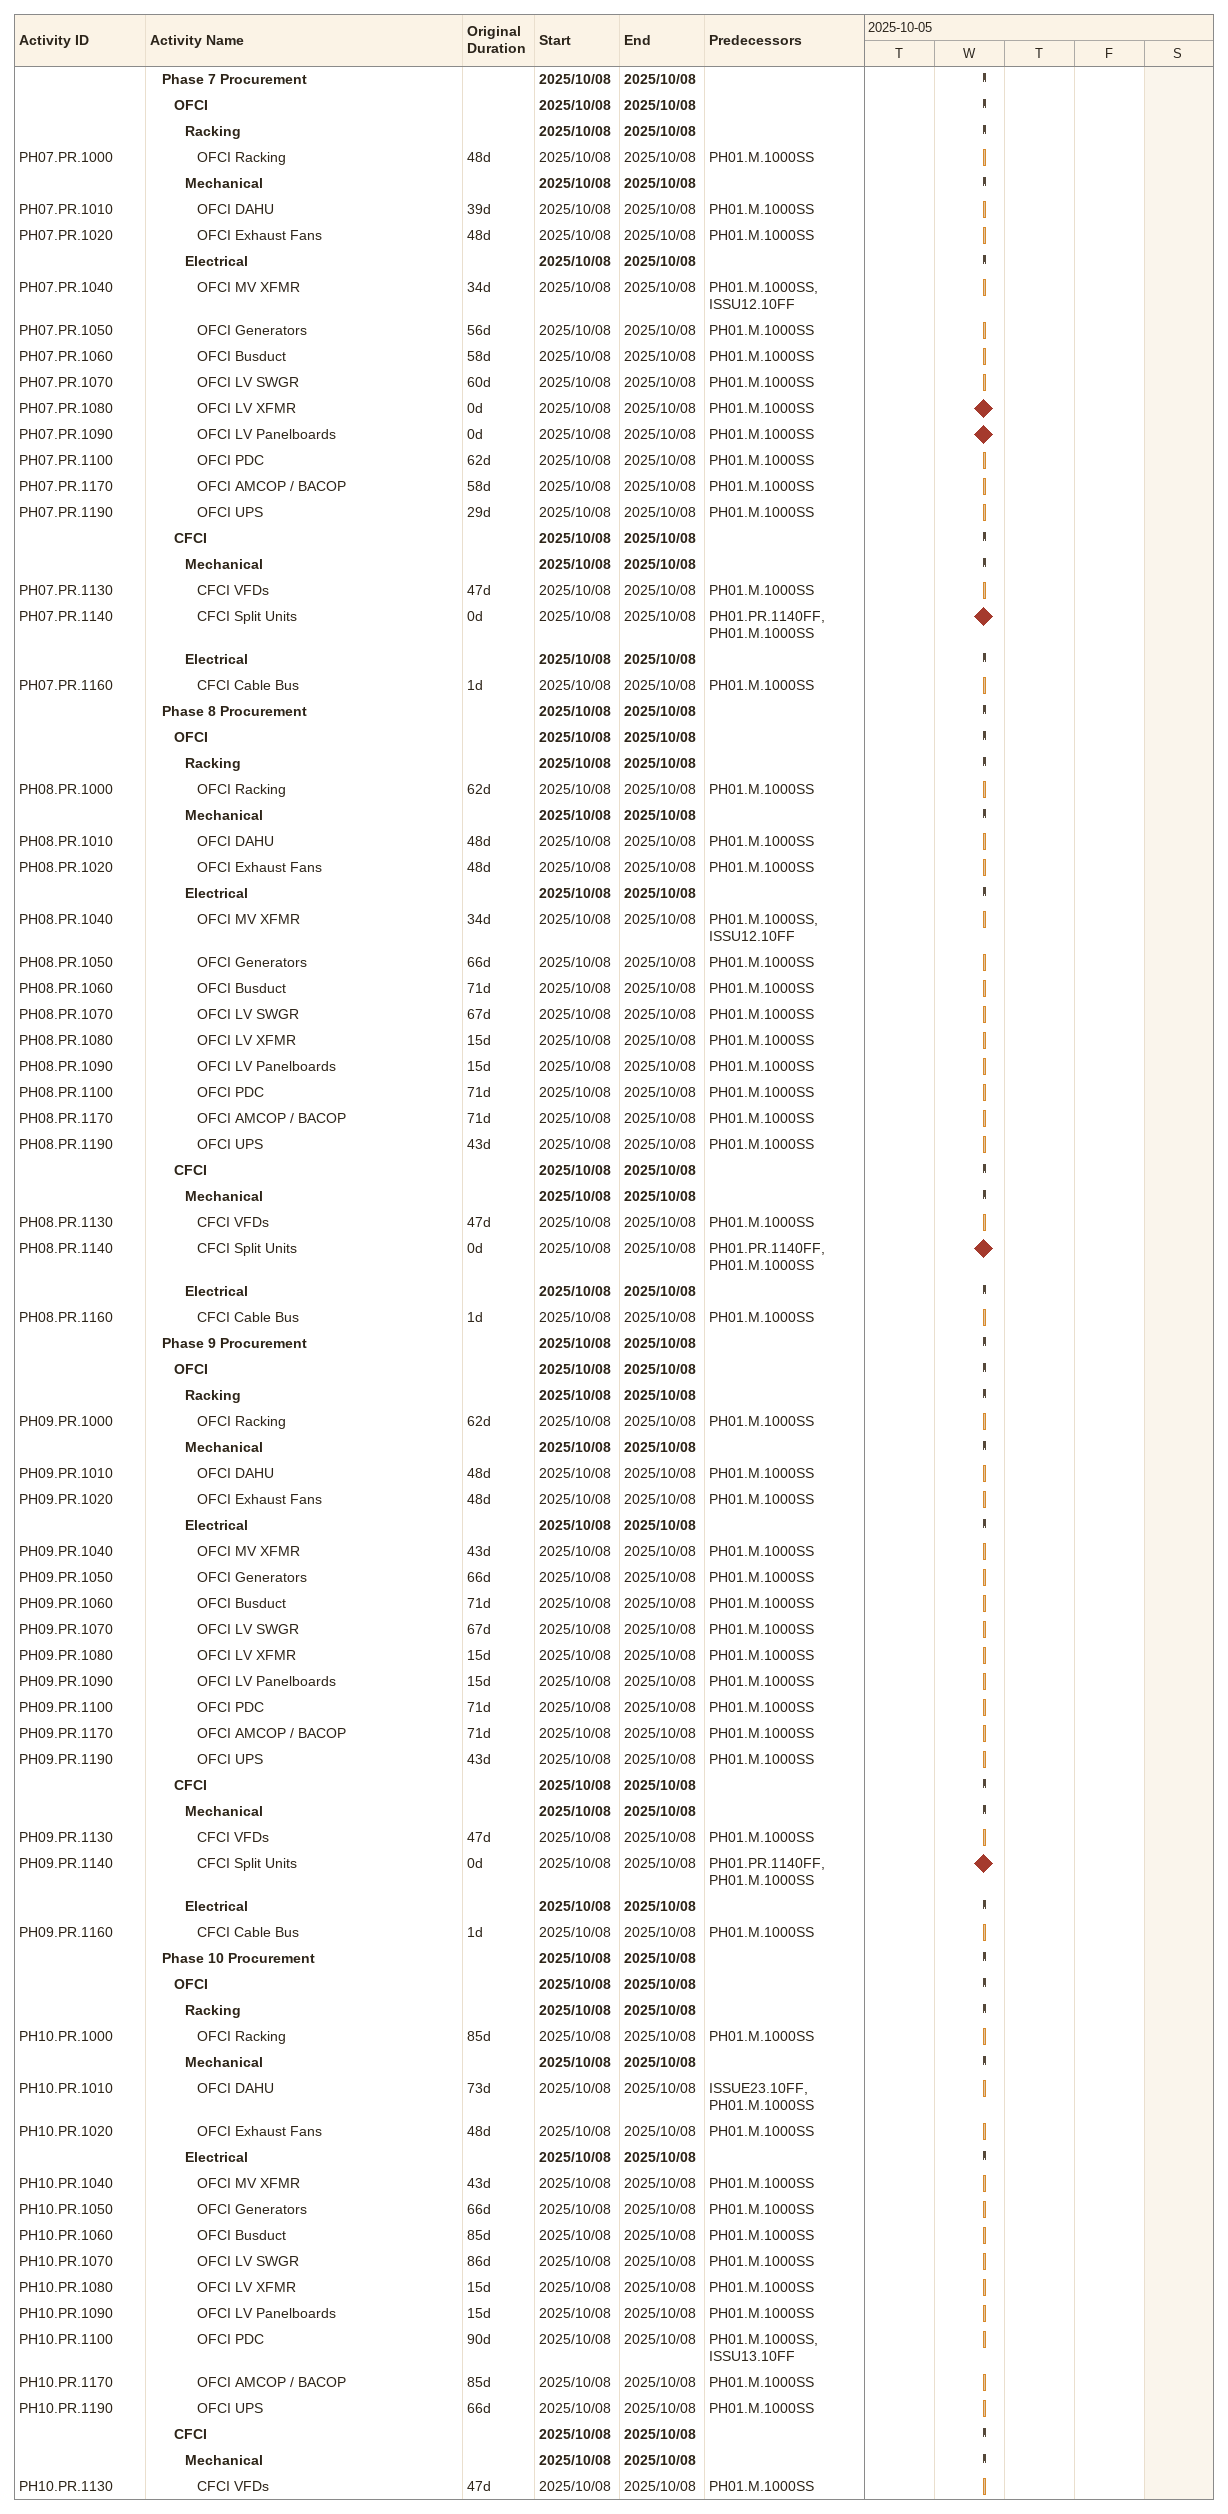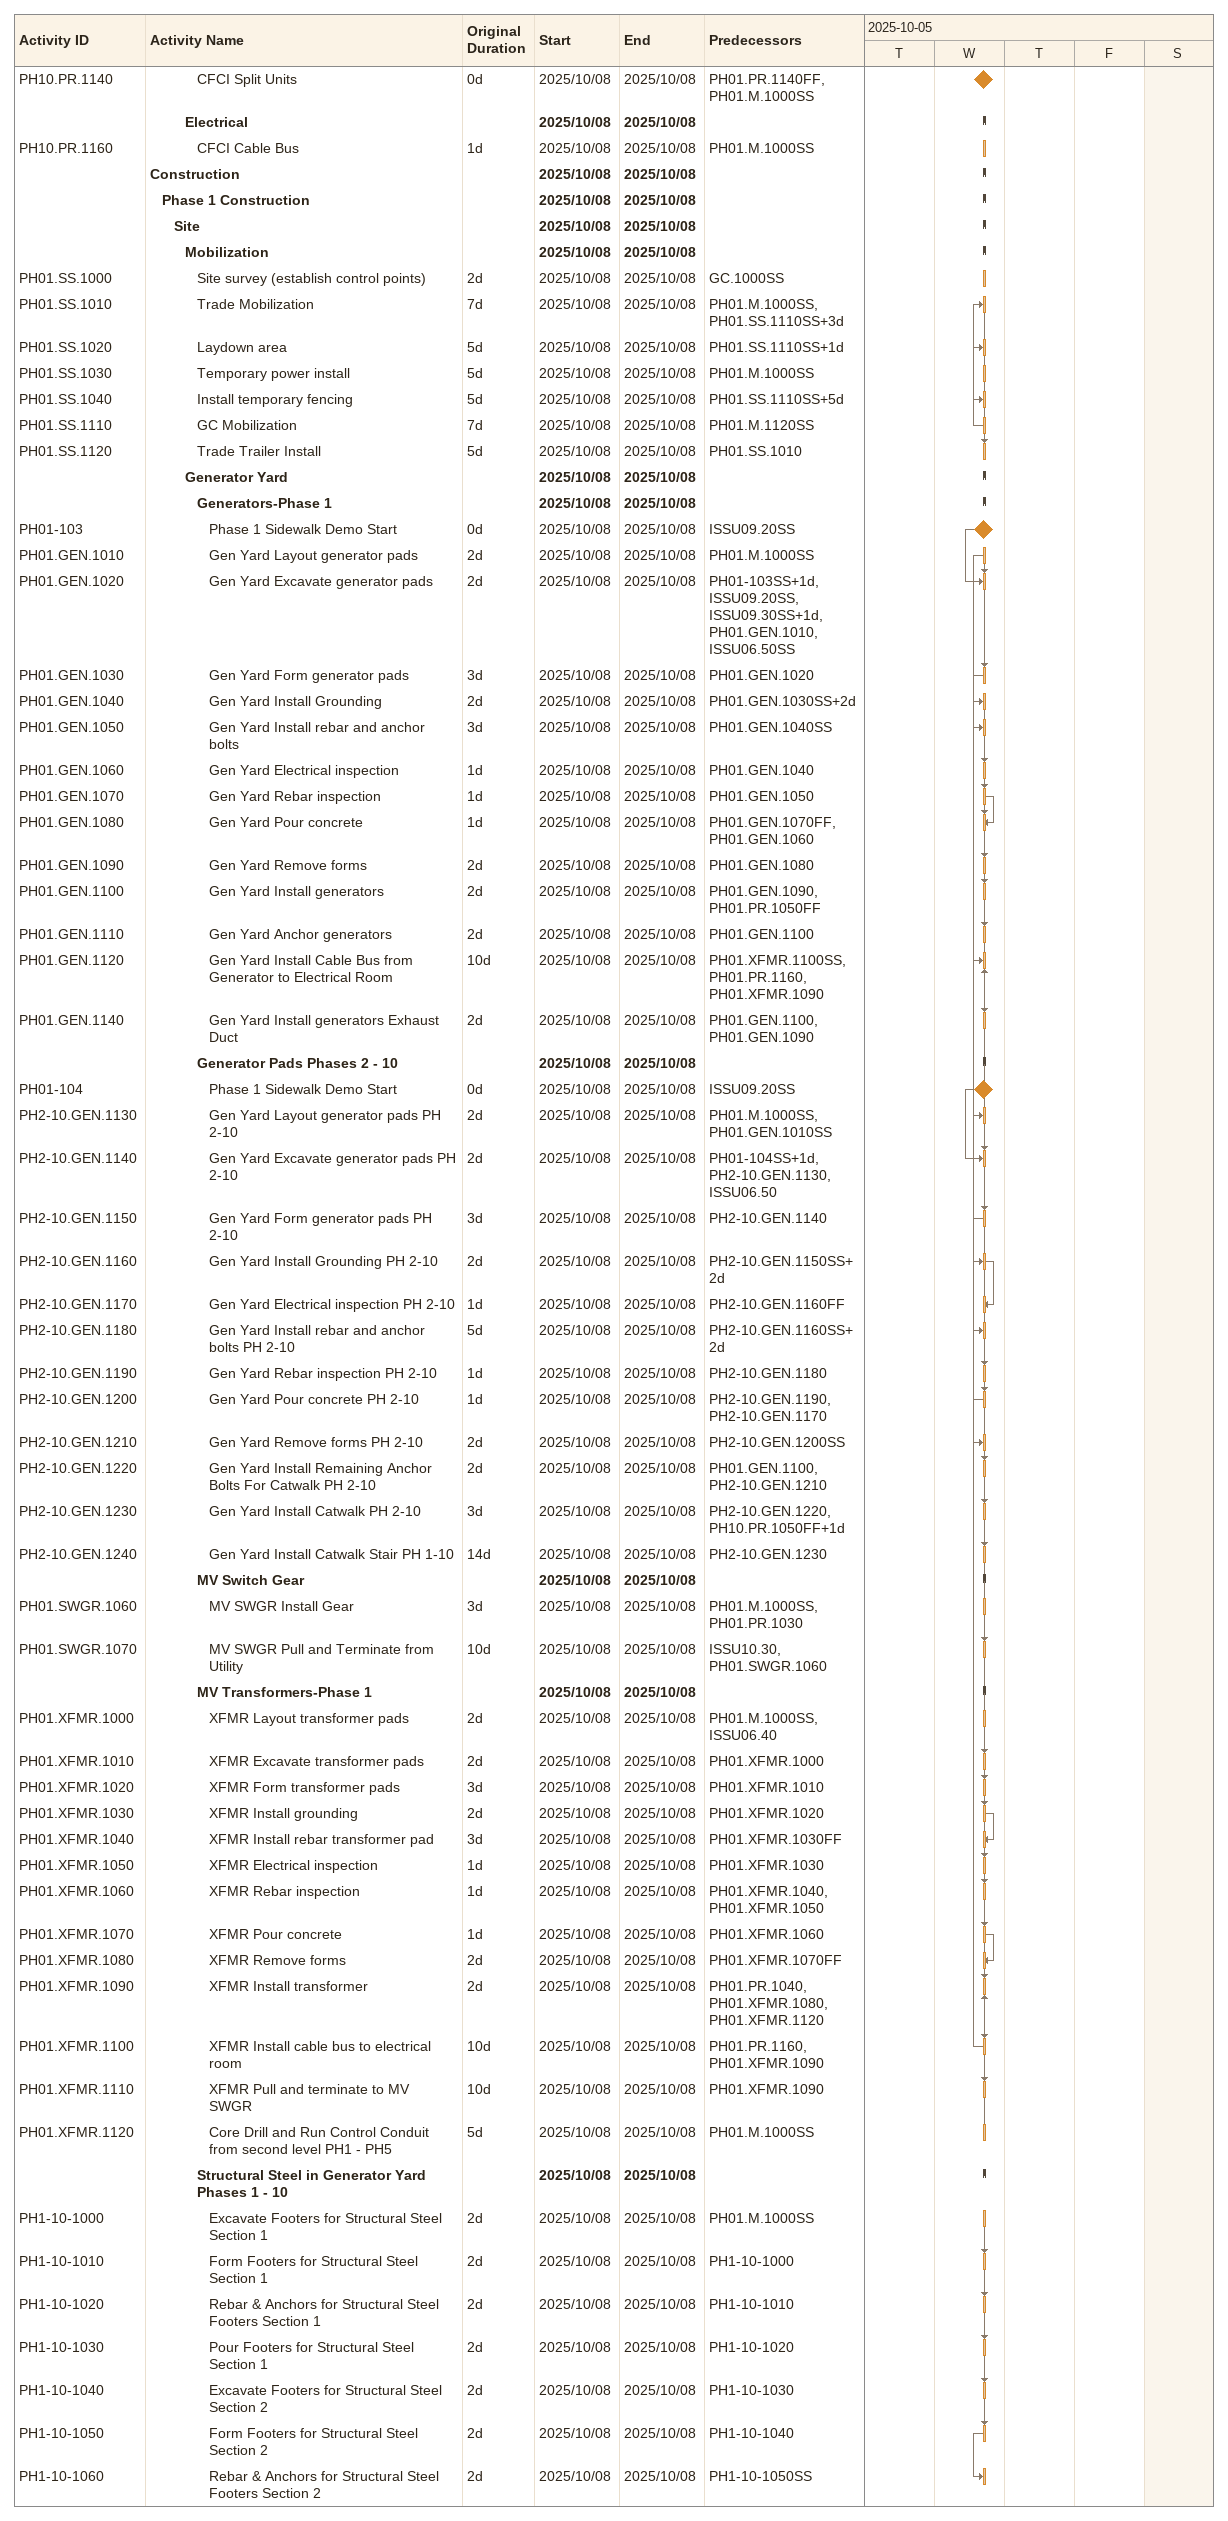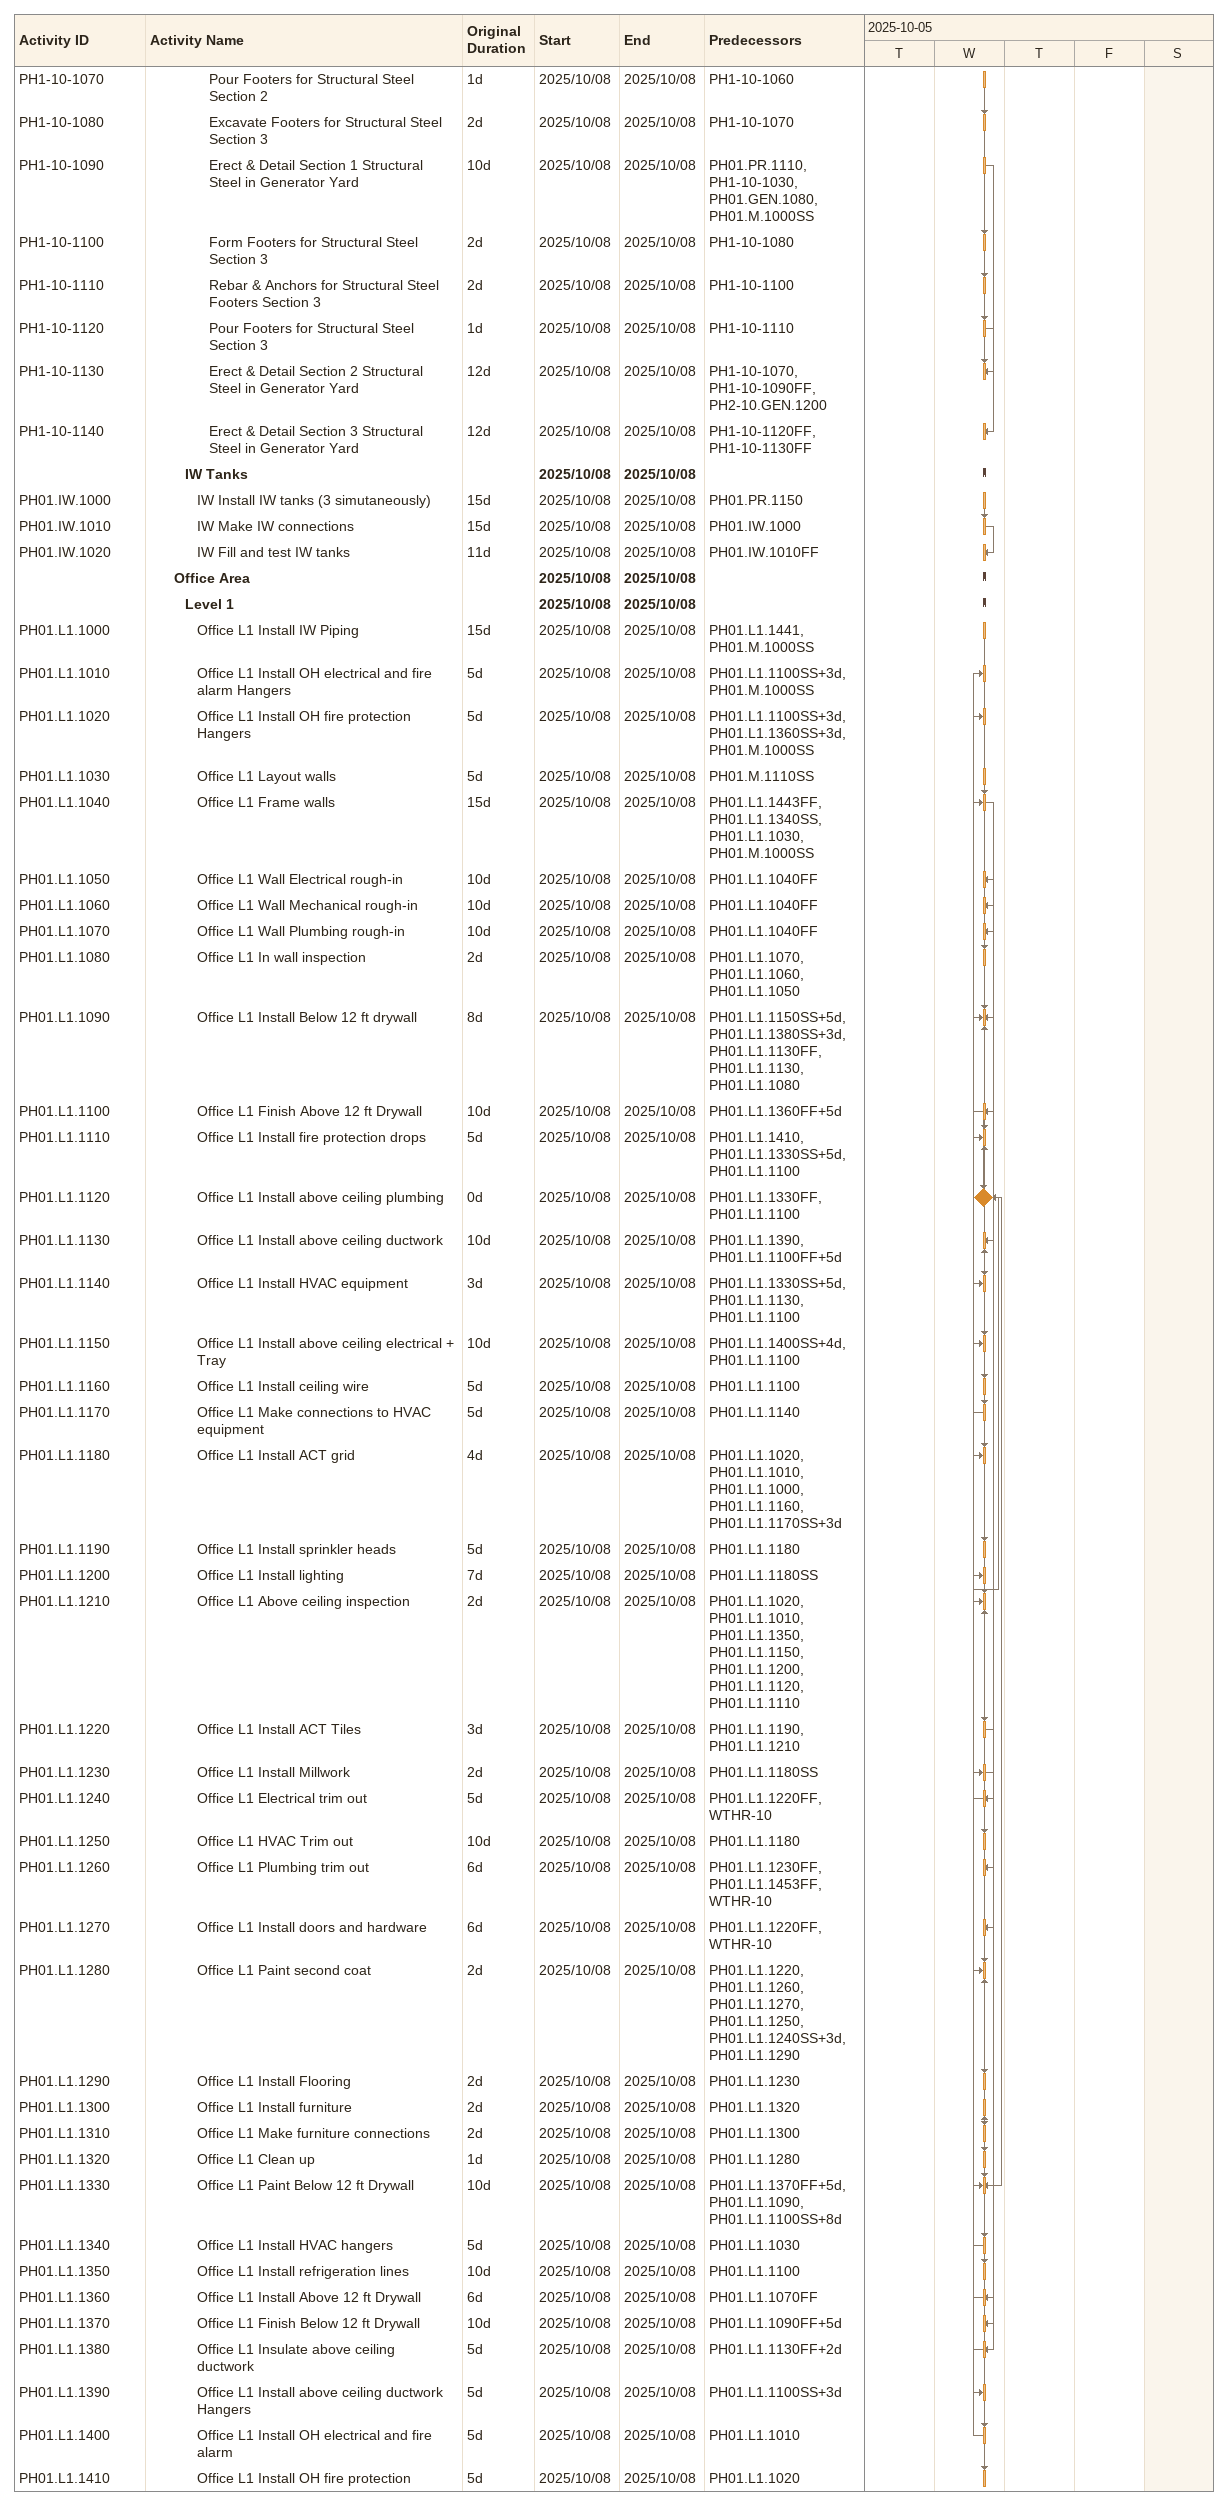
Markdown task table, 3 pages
| ID | Level | Task | Original duration | Start | Finish | Predecessors |
|---|---|---|---|---|---|---|
|  | 2 | **Phase 7 Procurement** |  | 2025-10-08 | 2025-10-08 |  |
|  | 3 | **OFCI** |  | 2025-10-08 | 2025-10-08 |  |
|  | 4 | **Racking** |  | 2025-10-08 | 2025-10-08 |  |
| PH07.PR.1000 | 5 | OFCI Racking | 48d | 2025-10-08 | 2025-10-08 | PH01.M.1000SS |
|  | 4 | **Mechanical** |  | 2025-10-08 | 2025-10-08 |  |
| PH07.PR.1010 | 5 | OFCI DAHU | 39d | 2025-10-08 | 2025-10-08 | PH01.M.1000SS |
| PH07.PR.1020 | 5 | OFCI Exhaust Fans | 48d | 2025-10-08 | 2025-10-08 | PH01.M.1000SS |
|  | 4 | **Electrical** |  | 2025-10-08 | 2025-10-08 |  |
| PH07.PR.1040 | 5 | OFCI MV XFMR | 34d | 2025-10-08 | 2025-10-08 | PH01.M.1000SS, ISSU12.10FF |
| PH07.PR.1050 | 5 | OFCI Generators | 56d | 2025-10-08 | 2025-10-08 | PH01.M.1000SS |
| PH07.PR.1060 | 5 | OFCI Busduct | 58d | 2025-10-08 | 2025-10-08 | PH01.M.1000SS |
| PH07.PR.1070 | 5 | OFCI LV SWGR | 60d | 2025-10-08 | 2025-10-08 | PH01.M.1000SS |
| PH07.PR.1080 | 5 | OFCI LV XFMR | 0d | 2025-10-08 | 2025-10-08 | PH01.M.1000SS |
| PH07.PR.1090 | 5 | OFCI LV Panelboards | 0d | 2025-10-08 | 2025-10-08 | PH01.M.1000SS |
| PH07.PR.1100 | 5 | OFCI PDC | 62d | 2025-10-08 | 2025-10-08 | PH01.M.1000SS |
| PH07.PR.1170 | 5 | OFCI AMCOP / BACOP | 58d | 2025-10-08 | 2025-10-08 | PH01.M.1000SS |
| PH07.PR.1190 | 5 | OFCI UPS | 29d | 2025-10-08 | 2025-10-08 | PH01.M.1000SS |
|  | 3 | **CFCI** |  | 2025-10-08 | 2025-10-08 |  |
|  | 4 | **Mechanical** |  | 2025-10-08 | 2025-10-08 |  |
| PH07.PR.1130 | 5 | CFCI VFDs | 47d | 2025-10-08 | 2025-10-08 | PH01.M.1000SS |
| PH07.PR.1140 | 5 | CFCI Split Units | 0d | 2025-10-08 | 2025-10-08 | PH01.PR.1140FF, PH01.M.1000SS |
|  | 4 | **Electrical** |  | 2025-10-08 | 2025-10-08 |  |
| PH07.PR.1160 | 5 | CFCI Cable Bus | 1d | 2025-10-08 | 2025-10-08 | PH01.M.1000SS |
|  | 2 | **Phase 8 Procurement** |  | 2025-10-08 | 2025-10-08 |  |
|  | 3 | **OFCI** |  | 2025-10-08 | 2025-10-08 |  |
|  | 4 | **Racking** |  | 2025-10-08 | 2025-10-08 |  |
| PH08.PR.1000 | 5 | OFCI Racking | 62d | 2025-10-08 | 2025-10-08 | PH01.M.1000SS |
|  | 4 | **Mechanical** |  | 2025-10-08 | 2025-10-08 |  |
| PH08.PR.1010 | 5 | OFCI DAHU | 48d | 2025-10-08 | 2025-10-08 | PH01.M.1000SS |
| PH08.PR.1020 | 5 | OFCI Exhaust Fans | 48d | 2025-10-08 | 2025-10-08 | PH01.M.1000SS |
|  | 4 | **Electrical** |  | 2025-10-08 | 2025-10-08 |  |
| PH08.PR.1040 | 5 | OFCI MV XFMR | 34d | 2025-10-08 | 2025-10-08 | PH01.M.1000SS, ISSU12.10FF |
| PH08.PR.1050 | 5 | OFCI Generators | 66d | 2025-10-08 | 2025-10-08 | PH01.M.1000SS |
| PH08.PR.1060 | 5 | OFCI Busduct | 71d | 2025-10-08 | 2025-10-08 | PH01.M.1000SS |
| PH08.PR.1070 | 5 | OFCI LV SWGR | 67d | 2025-10-08 | 2025-10-08 | PH01.M.1000SS |
| PH08.PR.1080 | 5 | OFCI LV XFMR | 15d | 2025-10-08 | 2025-10-08 | PH01.M.1000SS |
| PH08.PR.1090 | 5 | OFCI LV Panelboards | 15d | 2025-10-08 | 2025-10-08 | PH01.M.1000SS |
| PH08.PR.1100 | 5 | OFCI PDC | 71d | 2025-10-08 | 2025-10-08 | PH01.M.1000SS |
| PH08.PR.1170 | 5 | OFCI AMCOP / BACOP | 71d | 2025-10-08 | 2025-10-08 | PH01.M.1000SS |
| PH08.PR.1190 | 5 | OFCI UPS | 43d | 2025-10-08 | 2025-10-08 | PH01.M.1000SS |
|  | 3 | **CFCI** |  | 2025-10-08 | 2025-10-08 |  |
|  | 4 | **Mechanical** |  | 2025-10-08 | 2025-10-08 |  |
| PH08.PR.1130 | 5 | CFCI VFDs | 47d | 2025-10-08 | 2025-10-08 | PH01.M.1000SS |
| PH08.PR.1140 | 5 | CFCI Split Units | 0d | 2025-10-08 | 2025-10-08 | PH01.PR.1140FF, PH01.M.1000SS |
|  | 4 | **Electrical** |  | 2025-10-08 | 2025-10-08 |  |
| PH08.PR.1160 | 5 | CFCI Cable Bus | 1d | 2025-10-08 | 2025-10-08 | PH01.M.1000SS |
|  | 2 | **Phase 9 Procurement** |  | 2025-10-08 | 2025-10-08 |  |
|  | 3 | **OFCI** |  | 2025-10-08 | 2025-10-08 |  |
|  | 4 | **Racking** |  | 2025-10-08 | 2025-10-08 |  |
| PH09.PR.1000 | 5 | OFCI Racking | 62d | 2025-10-08 | 2025-10-08 | PH01.M.1000SS |
|  | 4 | **Mechanical** |  | 2025-10-08 | 2025-10-08 |  |
| PH09.PR.1010 | 5 | OFCI DAHU | 48d | 2025-10-08 | 2025-10-08 | PH01.M.1000SS |
| PH09.PR.1020 | 5 | OFCI Exhaust Fans | 48d | 2025-10-08 | 2025-10-08 | PH01.M.1000SS |
|  | 4 | **Electrical** |  | 2025-10-08 | 2025-10-08 |  |
| PH09.PR.1040 | 5 | OFCI MV XFMR | 43d | 2025-10-08 | 2025-10-08 | PH01.M.1000SS |
| PH09.PR.1050 | 5 | OFCI Generators | 66d | 2025-10-08 | 2025-10-08 | PH01.M.1000SS |
| PH09.PR.1060 | 5 | OFCI Busduct | 71d | 2025-10-08 | 2025-10-08 | PH01.M.1000SS |
| PH09.PR.1070 | 5 | OFCI LV SWGR | 67d | 2025-10-08 | 2025-10-08 | PH01.M.1000SS |
| PH09.PR.1080 | 5 | OFCI LV XFMR | 15d | 2025-10-08 | 2025-10-08 | PH01.M.1000SS |
| PH09.PR.1090 | 5 | OFCI LV Panelboards | 15d | 2025-10-08 | 2025-10-08 | PH01.M.1000SS |
| PH09.PR.1100 | 5 | OFCI PDC | 71d | 2025-10-08 | 2025-10-08 | PH01.M.1000SS |
| PH09.PR.1170 | 5 | OFCI AMCOP / BACOP | 71d | 2025-10-08 | 2025-10-08 | PH01.M.1000SS |
| PH09.PR.1190 | 5 | OFCI UPS | 43d | 2025-10-08 | 2025-10-08 | PH01.M.1000SS |
|  | 3 | **CFCI** |  | 2025-10-08 | 2025-10-08 |  |
|  | 4 | **Mechanical** |  | 2025-10-08 | 2025-10-08 |  |
| PH09.PR.1130 | 5 | CFCI VFDs | 47d | 2025-10-08 | 2025-10-08 | PH01.M.1000SS |
| PH09.PR.1140 | 5 | CFCI Split Units | 0d | 2025-10-08 | 2025-10-08 | PH01.PR.1140FF, PH01.M.1000SS |
|  | 4 | **Electrical** |  | 2025-10-08 | 2025-10-08 |  |
| PH09.PR.1160 | 5 | CFCI Cable Bus | 1d | 2025-10-08 | 2025-10-08 | PH01.M.1000SS |
|  | 2 | **Phase 10 Procurement** |  | 2025-10-08 | 2025-10-08 |  |
|  | 3 | **OFCI** |  | 2025-10-08 | 2025-10-08 |  |
|  | 4 | **Racking** |  | 2025-10-08 | 2025-10-08 |  |
| PH10.PR.1000 | 5 | OFCI Racking | 85d | 2025-10-08 | 2025-10-08 | PH01.M.1000SS |
|  | 4 | **Mechanical** |  | 2025-10-08 | 2025-10-08 |  |
| PH10.PR.1010 | 5 | OFCI DAHU | 73d | 2025-10-08 | 2025-10-08 | ISSUE23.10FF, PH01.M.1000SS |
| PH10.PR.1020 | 5 | OFCI Exhaust Fans | 48d | 2025-10-08 | 2025-10-08 | PH01.M.1000SS |
|  | 4 | **Electrical** |  | 2025-10-08 | 2025-10-08 |  |
| PH10.PR.1040 | 5 | OFCI MV XFMR | 43d | 2025-10-08 | 2025-10-08 | PH01.M.1000SS |
| PH10.PR.1050 | 5 | OFCI Generators | 66d | 2025-10-08 | 2025-10-08 | PH01.M.1000SS |
| PH10.PR.1060 | 5 | OFCI Busduct | 85d | 2025-10-08 | 2025-10-08 | PH01.M.1000SS |
| PH10.PR.1070 | 5 | OFCI LV SWGR | 86d | 2025-10-08 | 2025-10-08 | PH01.M.1000SS |
| PH10.PR.1080 | 5 | OFCI LV XFMR | 15d | 2025-10-08 | 2025-10-08 | PH01.M.1000SS |
| PH10.PR.1090 | 5 | OFCI LV Panelboards | 15d | 2025-10-08 | 2025-10-08 | PH01.M.1000SS |
| PH10.PR.1100 | 5 | OFCI PDC | 90d | 2025-10-08 | 2025-10-08 | PH01.M.1000SS, ISSU13.10FF |
| PH10.PR.1170 | 5 | OFCI AMCOP / BACOP | 85d | 2025-10-08 | 2025-10-08 | PH01.M.1000SS |
| PH10.PR.1190 | 5 | OFCI UPS | 66d | 2025-10-08 | 2025-10-08 | PH01.M.1000SS |
|  | 3 | **CFCI** |  | 2025-10-08 | 2025-10-08 |  |
|  | 4 | **Mechanical** |  | 2025-10-08 | 2025-10-08 |  |
| PH10.PR.1130 | 5 | CFCI VFDs | 47d | 2025-10-08 | 2025-10-08 | PH01.M.1000SS |
| PH10.PR.1140 | 5 | CFCI Split Units | 0d | 2025-10-08 | 2025-10-08 | PH01.PR.1140FF, PH01.M.1000SS |
|  | 4 | **Electrical** |  | 2025-10-08 | 2025-10-08 |  |
| PH10.PR.1160 | 5 | CFCI Cable Bus | 1d | 2025-10-08 | 2025-10-08 | PH01.M.1000SS |
|  | 1 | **Construction** |  | 2025-10-08 | 2025-10-08 |  |
|  | 2 | **Phase 1 Construction** |  | 2025-10-08 | 2025-10-08 |  |
|  | 3 | **Site** |  | 2025-10-08 | 2025-10-08 |  |
|  | 4 | **Mobilization** |  | 2025-10-08 | 2025-10-08 |  |
| PH01.SS.1000 | 5 | Site survey (establish control points) | 2d | 2025-10-08 | 2025-10-08 | GC.1000SS |
| PH01.SS.1010 | 5 | Trade Mobilization | 7d | 2025-10-08 | 2025-10-08 | PH01.M.1000SS, PH01.SS.1110SS+3d |
| PH01.SS.1020 | 5 | Laydown area | 5d | 2025-10-08 | 2025-10-08 | PH01.SS.1110SS+1d |
| PH01.SS.1030 | 5 | Temporary power install | 5d | 2025-10-08 | 2025-10-08 | PH01.M.1000SS |
| PH01.SS.1040 | 5 | Install temporary fencing | 5d | 2025-10-08 | 2025-10-08 | PH01.SS.1110SS+5d |
| PH01.SS.1110 | 5 | GC Mobilization | 7d | 2025-10-08 | 2025-10-08 | PH01.M.1120SS |
| PH01.SS.1120 | 5 | Trade Trailer Install | 5d | 2025-10-08 | 2025-10-08 | PH01.SS.1010 |
|  | 4 | **Generator Yard** |  | 2025-10-08 | 2025-10-08 |  |
|  | 5 | **Generators-Phase 1** |  | 2025-10-08 | 2025-10-08 |  |
| PH01-103 | 6 | Phase 1 Sidewalk Demo Start | 0d | 2025-10-08 | 2025-10-08 | ISSU09.20SS |
| PH01.GEN.1010 | 6 | Gen Yard Layout generator pads | 2d | 2025-10-08 | 2025-10-08 | PH01.M.1000SS |
| PH01.GEN.1020 | 6 | Gen Yard Excavate generator pads | 2d | 2025-10-08 | 2025-10-08 | PH01-103SS+1d, ISSU09.20SS, ISSU09.30SS+1d, PH01.GEN.1010, ISSU06.50SS |
| PH01.GEN.1030 | 6 | Gen Yard Form generator pads | 3d | 2025-10-08 | 2025-10-08 | PH01.GEN.1020 |
| PH01.GEN.1040 | 6 | Gen Yard Install Grounding | 2d | 2025-10-08 | 2025-10-08 | PH01.GEN.1030SS+2d |
| PH01.GEN.1050 | 6 | Gen Yard Install rebar and anchor bolts | 3d | 2025-10-08 | 2025-10-08 | PH01.GEN.1040SS |
| PH01.GEN.1060 | 6 | Gen Yard Electrical inspection | 1d | 2025-10-08 | 2025-10-08 | PH01.GEN.1040 |
| PH01.GEN.1070 | 6 | Gen Yard Rebar inspection | 1d | 2025-10-08 | 2025-10-08 | PH01.GEN.1050 |
| PH01.GEN.1080 | 6 | Gen Yard Pour concrete | 1d | 2025-10-08 | 2025-10-08 | PH01.GEN.1070FF, PH01.GEN.1060 |
| PH01.GEN.1090 | 6 | Gen Yard Remove forms | 2d | 2025-10-08 | 2025-10-08 | PH01.GEN.1080 |
| PH01.GEN.1100 | 6 | Gen Yard Install generators | 2d | 2025-10-08 | 2025-10-08 | PH01.GEN.1090, PH01.PR.1050FF |
| PH01.GEN.1110 | 6 | Gen Yard Anchor generators | 2d | 2025-10-08 | 2025-10-08 | PH01.GEN.1100 |
| PH01.GEN.1120 | 6 | Gen Yard Install Cable Bus from Generator to Electrical Room | 10d | 2025-10-08 | 2025-10-08 | PH01.XFMR.1100SS, PH01.PR.1160, PH01.XFMR.1090 |
| PH01.GEN.1140 | 6 | Gen Yard Install generators Exhaust Duct | 2d | 2025-10-08 | 2025-10-08 | PH01.GEN.1100, PH01.GEN.1090 |
|  | 5 | **Generator Pads Phases 2 - 10** |  | 2025-10-08 | 2025-10-08 |  |
| PH01-104 | 6 | Phase 1 Sidewalk Demo Start | 0d | 2025-10-08 | 2025-10-08 | ISSU09.20SS |
| PH2-10.GEN.1130 | 6 | Gen Yard Layout generator pads PH 2-10 | 2d | 2025-10-08 | 2025-10-08 | PH01.M.1000SS, PH01.GEN.1010SS |
| PH2-10.GEN.1140 | 6 | Gen Yard Excavate generator pads PH 2-10 | 2d | 2025-10-08 | 2025-10-08 | PH01-104SS+1d, PH2-10.GEN.1130, ISSU06.50 |
| PH2-10.GEN.1150 | 6 | Gen Yard Form generator pads PH 2-10 | 3d | 2025-10-08 | 2025-10-08 | PH2-10.GEN.1140 |
| PH2-10.GEN.1160 | 6 | Gen Yard Install Grounding PH 2-10 | 2d | 2025-10-08 | 2025-10-08 | PH2-10.GEN.1150SS+2d |
| PH2-10.GEN.1170 | 6 | Gen Yard Electrical inspection PH 2-10 | 1d | 2025-10-08 | 2025-10-08 | PH2-10.GEN.1160FF |
| PH2-10.GEN.1180 | 6 | Gen Yard Install rebar and anchor bolts PH 2-10 | 5d | 2025-10-08 | 2025-10-08 | PH2-10.GEN.1160SS+2d |
| PH2-10.GEN.1190 | 6 | Gen Yard Rebar inspection PH 2-10 | 1d | 2025-10-08 | 2025-10-08 | PH2-10.GEN.1180 |
| PH2-10.GEN.1200 | 6 | Gen Yard Pour concrete PH 2-10 | 1d | 2025-10-08 | 2025-10-08 | PH2-10.GEN.1190, PH2-10.GEN.1170 |
| PH2-10.GEN.1210 | 6 | Gen Yard Remove forms PH 2-10 | 2d | 2025-10-08 | 2025-10-08 | PH2-10.GEN.1200SS |
| PH2-10.GEN.1220 | 6 | Gen Yard Install Remaining Anchor Bolts For Catwalk PH 2-10 | 2d | 2025-10-08 | 2025-10-08 | PH01.GEN.1100, PH2-10.GEN.1210 |
| PH2-10.GEN.1230 | 6 | Gen Yard Install Catwalk PH 2-10 | 3d | 2025-10-08 | 2025-10-08 | PH2-10.GEN.1220, PH10.PR.1050FF+1d |
| PH2-10.GEN.1240 | 6 | Gen Yard Install Catwalk Stair PH 1-10 | 14d | 2025-10-08 | 2025-10-08 | PH2-10.GEN.1230 |
|  | 5 | **MV Switch Gear** |  | 2025-10-08 | 2025-10-08 |  |
| PH01.SWGR.1060 | 6 | MV SWGR Install Gear | 3d | 2025-10-08 | 2025-10-08 | PH01.M.1000SS, PH01.PR.1030 |
| PH01.SWGR.1070 | 6 | MV SWGR Pull and Terminate from Utility | 10d | 2025-10-08 | 2025-10-08 | ISSU10.30, PH01.SWGR.1060 |
|  | 5 | **MV Transformers-Phase 1** |  | 2025-10-08 | 2025-10-08 |  |
| PH01.XFMR.1000 | 6 | XFMR Layout transformer pads | 2d | 2025-10-08 | 2025-10-08 | PH01.M.1000SS, ISSU06.40 |
| PH01.XFMR.1010 | 6 | XFMR Excavate transformer pads | 2d | 2025-10-08 | 2025-10-08 | PH01.XFMR.1000 |
| PH01.XFMR.1020 | 6 | XFMR Form transformer pads | 3d | 2025-10-08 | 2025-10-08 | PH01.XFMR.1010 |
| PH01.XFMR.1030 | 6 | XFMR Install grounding | 2d | 2025-10-08 | 2025-10-08 | PH01.XFMR.1020 |
| PH01.XFMR.1040 | 6 | XFMR Install rebar transformer pad | 3d | 2025-10-08 | 2025-10-08 | PH01.XFMR.1030FF |
| PH01.XFMR.1050 | 6 | XFMR Electrical inspection | 1d | 2025-10-08 | 2025-10-08 | PH01.XFMR.1030 |
| PH01.XFMR.1060 | 6 | XFMR Rebar inspection | 1d | 2025-10-08 | 2025-10-08 | PH01.XFMR.1040, PH01.XFMR.1050 |
| PH01.XFMR.1070 | 6 | XFMR Pour concrete | 1d | 2025-10-08 | 2025-10-08 | PH01.XFMR.1060 |
| PH01.XFMR.1080 | 6 | XFMR Remove forms | 2d | 2025-10-08 | 2025-10-08 | PH01.XFMR.1070FF |
| PH01.XFMR.1090 | 6 | XFMR Install transformer | 2d | 2025-10-08 | 2025-10-08 | PH01.PR.1040, PH01.XFMR.1080, PH01.XFMR.1120 |
| PH01.XFMR.1100 | 6 | XFMR Install cable bus to electrical room | 10d | 2025-10-08 | 2025-10-08 | PH01.PR.1160, PH01.XFMR.1090 |
| PH01.XFMR.1110 | 6 | XFMR Pull and terminate to MV SWGR | 10d | 2025-10-08 | 2025-10-08 | PH01.XFMR.1090 |
| PH01.XFMR.1120 | 6 | Core Drill and Run Control Conduit from second level PH1 - PH5 | 5d | 2025-10-08 | 2025-10-08 | PH01.M.1000SS |
|  | 5 | **Structural Steel in Generator Yard Phases 1 - 10** |  | 2025-10-08 | 2025-10-08 |  |
| PH1-10-1000 | 6 | Excavate Footers for Structural Steel Section 1 | 2d | 2025-10-08 | 2025-10-08 | PH01.M.1000SS |
| PH1-10-1010 | 6 | Form Footers for Structural Steel Section 1 | 2d | 2025-10-08 | 2025-10-08 | PH1-10-1000 |
| PH1-10-1020 | 6 | Rebar & Anchors for Structural Steel Footers Section 1 | 2d | 2025-10-08 | 2025-10-08 | PH1-10-1010 |
| PH1-10-1030 | 6 | Pour Footers for Structural Steel Section 1 | 2d | 2025-10-08 | 2025-10-08 | PH1-10-1020 |
| PH1-10-1040 | 6 | Excavate Footers for Structural Steel Section 2 | 2d | 2025-10-08 | 2025-10-08 | PH1-10-1030 |
| PH1-10-1050 | 6 | Form Footers for Structural Steel Section 2 | 2d | 2025-10-08 | 2025-10-08 | PH1-10-1040 |
| PH1-10-1060 | 6 | Rebar & Anchors for Structural Steel Footers Section 2 | 2d | 2025-10-08 | 2025-10-08 | PH1-10-1050SS |
| PH1-10-1070 | 6 | Pour Footers for Structural Steel Section 2 | 1d | 2025-10-08 | 2025-10-08 | PH1-10-1060 |
| PH1-10-1080 | 6 | Excavate Footers for Structural Steel Section 3 | 2d | 2025-10-08 | 2025-10-08 | PH1-10-1070 |
| PH1-10-1090 | 6 | Erect & Detail Section 1 Structural Steel in Generator Yard | 10d | 2025-10-08 | 2025-10-08 | PH01.PR.1110, PH1-10-1030, PH01.GEN.1080, PH01.M.1000SS |
| PH1-10-1100 | 6 | Form Footers for Structural Steel Section 3 | 2d | 2025-10-08 | 2025-10-08 | PH1-10-1080 |
| PH1-10-1110 | 6 | Rebar & Anchors for Structural Steel Footers Section 3 | 2d | 2025-10-08 | 2025-10-08 | PH1-10-1100 |
| PH1-10-1120 | 6 | Pour Footers for Structural Steel Section 3 | 1d | 2025-10-08 | 2025-10-08 | PH1-10-1110 |
| PH1-10-1130 | 6 | Erect & Detail Section 2 Structural Steel in Generator Yard | 12d | 2025-10-08 | 2025-10-08 | PH1-10-1070, PH1-10-1090FF, PH2-10.GEN.1200 |
| PH1-10-1140 | 6 | Erect & Detail Section 3 Structural Steel in Generator Yard | 12d | 2025-10-08 | 2025-10-08 | PH1-10-1120FF, PH1-10-1130FF |
|  | 4 | **IW Tanks** |  | 2025-10-08 | 2025-10-08 |  |
| PH01.IW.1000 | 5 | IW Install IW tanks (3 simutaneously) | 15d | 2025-10-08 | 2025-10-08 | PH01.PR.1150 |
| PH01.IW.1010 | 5 | IW Make IW connections | 15d | 2025-10-08 | 2025-10-08 | PH01.IW.1000 |
| PH01.IW.1020 | 5 | IW Fill and test IW tanks | 11d | 2025-10-08 | 2025-10-08 | PH01.IW.1010FF |
|  | 3 | **Office Area** |  | 2025-10-08 | 2025-10-08 |  |
|  | 4 | **Level 1** |  | 2025-10-08 | 2025-10-08 |  |
| PH01.L1.1000 | 5 | Office L1 Install IW Piping | 15d | 2025-10-08 | 2025-10-08 | PH01.L1.1441, PH01.M.1000SS |
| PH01.L1.1010 | 5 | Office L1 Install OH electrical and fire alarm Hangers | 5d | 2025-10-08 | 2025-10-08 | PH01.L1.1100SS+3d, PH01.M.1000SS |
| PH01.L1.1020 | 5 | Office L1 Install OH fire protection Hangers | 5d | 2025-10-08 | 2025-10-08 | PH01.L1.1100SS+3d, PH01.L1.1360SS+3d, PH01.M.1000SS |
| PH01.L1.1030 | 5 | Office L1 Layout walls | 5d | 2025-10-08 | 2025-10-08 | PH01.M.1110SS |
| PH01.L1.1040 | 5 | Office L1 Frame walls | 15d | 2025-10-08 | 2025-10-08 | PH01.L1.1443FF, PH01.L1.1340SS, PH01.L1.1030, PH01.M.1000SS |
| PH01.L1.1050 | 5 | Office L1 Wall Electrical rough-in | 10d | 2025-10-08 | 2025-10-08 | PH01.L1.1040FF |
| PH01.L1.1060 | 5 | Office L1 Wall Mechanical rough-in | 10d | 2025-10-08 | 2025-10-08 | PH01.L1.1040FF |
| PH01.L1.1070 | 5 | Office L1 Wall Plumbing rough-in | 10d | 2025-10-08 | 2025-10-08 | PH01.L1.1040FF |
| PH01.L1.1080 | 5 | Office L1 In wall inspection | 2d | 2025-10-08 | 2025-10-08 | PH01.L1.1070, PH01.L1.1060, PH01.L1.1050 |
| PH01.L1.1090 | 5 | Office L1 Install Below 12 ft drywall | 8d | 2025-10-08 | 2025-10-08 | PH01.L1.1150SS+5d, PH01.L1.1380SS+3d, PH01.L1.1130FF, PH01.L1.1130, PH01.L1.1080 |
| PH01.L1.1100 | 5 | Office L1 Finish Above 12 ft Drywall | 10d | 2025-10-08 | 2025-10-08 | PH01.L1.1360FF+5d |
| PH01.L1.1110 | 5 | Office L1 Install fire protection drops | 5d | 2025-10-08 | 2025-10-08 | PH01.L1.1410, PH01.L1.1330SS+5d, PH01.L1.1100 |
| PH01.L1.1120 | 5 | Office L1 Install above ceiling plumbing | 0d | 2025-10-08 | 2025-10-08 | PH01.L1.1330FF, PH01.L1.1100 |
| PH01.L1.1130 | 5 | Office L1 Install above ceiling ductwork | 10d | 2025-10-08 | 2025-10-08 | PH01.L1.1390, PH01.L1.1100FF+5d |
| PH01.L1.1140 | 5 | Office L1 Install HVAC equipment | 3d | 2025-10-08 | 2025-10-08 | PH01.L1.1330SS+5d, PH01.L1.1130, PH01.L1.1100 |
| PH01.L1.1150 | 5 | Office L1 Install above ceiling electrical + Tray | 10d | 2025-10-08 | 2025-10-08 | PH01.L1.1400SS+4d, PH01.L1.1100 |
| PH01.L1.1160 | 5 | Office L1 Install ceiling wire | 5d | 2025-10-08 | 2025-10-08 | PH01.L1.1100 |
| PH01.L1.1170 | 5 | Office L1 Make connections to HVAC equipment | 5d | 2025-10-08 | 2025-10-08 | PH01.L1.1140 |
| PH01.L1.1180 | 5 | Office L1 Install ACT grid | 4d | 2025-10-08 | 2025-10-08 | PH01.L1.1020, PH01.L1.1010, PH01.L1.1000, PH01.L1.1160, PH01.L1.1170SS+3d |
| PH01.L1.1190 | 5 | Office L1 Install sprinkler heads | 5d | 2025-10-08 | 2025-10-08 | PH01.L1.1180 |
| PH01.L1.1200 | 5 | Office L1 Install lighting | 7d | 2025-10-08 | 2025-10-08 | PH01.L1.1180SS |
| PH01.L1.1210 | 5 | Office L1 Above ceiling inspection | 2d | 2025-10-08 | 2025-10-08 | PH01.L1.1020, PH01.L1.1010, PH01.L1.1350, PH01.L1.1150, PH01.L1.1200, PH01.L1.1120, PH01.L1.1110 |
| PH01.L1.1220 | 5 | Office L1 Install ACT Tiles | 3d | 2025-10-08 | 2025-10-08 | PH01.L1.1190, PH01.L1.1210 |
| PH01.L1.1230 | 5 | Office L1 Install Millwork | 2d | 2025-10-08 | 2025-10-08 | PH01.L1.1180SS |
| PH01.L1.1240 | 5 | Office L1 Electrical trim out | 5d | 2025-10-08 | 2025-10-08 | PH01.L1.1220FF, WTHR-10 |
| PH01.L1.1250 | 5 | Office L1 HVAC Trim out | 10d | 2025-10-08 | 2025-10-08 | PH01.L1.1180 |
| PH01.L1.1260 | 5 | Office L1 Plumbing trim out | 6d | 2025-10-08 | 2025-10-08 | PH01.L1.1230FF, PH01.L1.1453FF, WTHR-10 |
| PH01.L1.1270 | 5 | Office L1 Install doors and hardware | 6d | 2025-10-08 | 2025-10-08 | PH01.L1.1220FF, WTHR-10 |
| PH01.L1.1280 | 5 | Office L1 Paint second coat | 2d | 2025-10-08 | 2025-10-08 | PH01.L1.1220, PH01.L1.1260, PH01.L1.1270, PH01.L1.1250, PH01.L1.1240SS+3d, PH01.L1.1290 |
| PH01.L1.1290 | 5 | Office L1 Install Flooring | 2d | 2025-10-08 | 2025-10-08 | PH01.L1.1230 |
| PH01.L1.1300 | 5 | Office L1 Install furniture | 2d | 2025-10-08 | 2025-10-08 | PH01.L1.1320 |
| PH01.L1.1310 | 5 | Office L1 Make furniture connections | 2d | 2025-10-08 | 2025-10-08 | PH01.L1.1300 |
| PH01.L1.1320 | 5 | Office L1 Clean up | 1d | 2025-10-08 | 2025-10-08 | PH01.L1.1280 |
| PH01.L1.1330 | 5 | Office L1 Paint Below 12 ft Drywall | 10d | 2025-10-08 | 2025-10-08 | PH01.L1.1370FF+5d, PH01.L1.1090, PH01.L1.1100SS+8d |
| PH01.L1.1340 | 5 | Office L1 Install HVAC hangers | 5d | 2025-10-08 | 2025-10-08 | PH01.L1.1030 |
| PH01.L1.1350 | 5 | Office L1 Install refrigeration lines | 10d | 2025-10-08 | 2025-10-08 | PH01.L1.1100 |
| PH01.L1.1360 | 5 | Office L1 Install Above 12 ft Drywall | 6d | 2025-10-08 | 2025-10-08 | PH01.L1.1070FF |
| PH01.L1.1370 | 5 | Office L1 Finish Below 12 ft Drywall | 10d | 2025-10-08 | 2025-10-08 | PH01.L1.1090FF+5d |
| PH01.L1.1380 | 5 | Office L1 Insulate above ceiling ductwork | 5d | 2025-10-08 | 2025-10-08 | PH01.L1.1130FF+2d |
| PH01.L1.1390 | 5 | Office L1 Install above ceiling ductwork Hangers | 5d | 2025-10-08 | 2025-10-08 | PH01.L1.1100SS+3d |
| PH01.L1.1400 | 5 | Office L1 Install OH electrical and fire alarm | 5d | 2025-10-08 | 2025-10-08 | PH01.L1.1010 |
| PH01.L1.1410 | 5 | Office L1 Install OH fire protection | 5d | 2025-10-08 | 2025-10-08 | PH01.L1.1020 |
